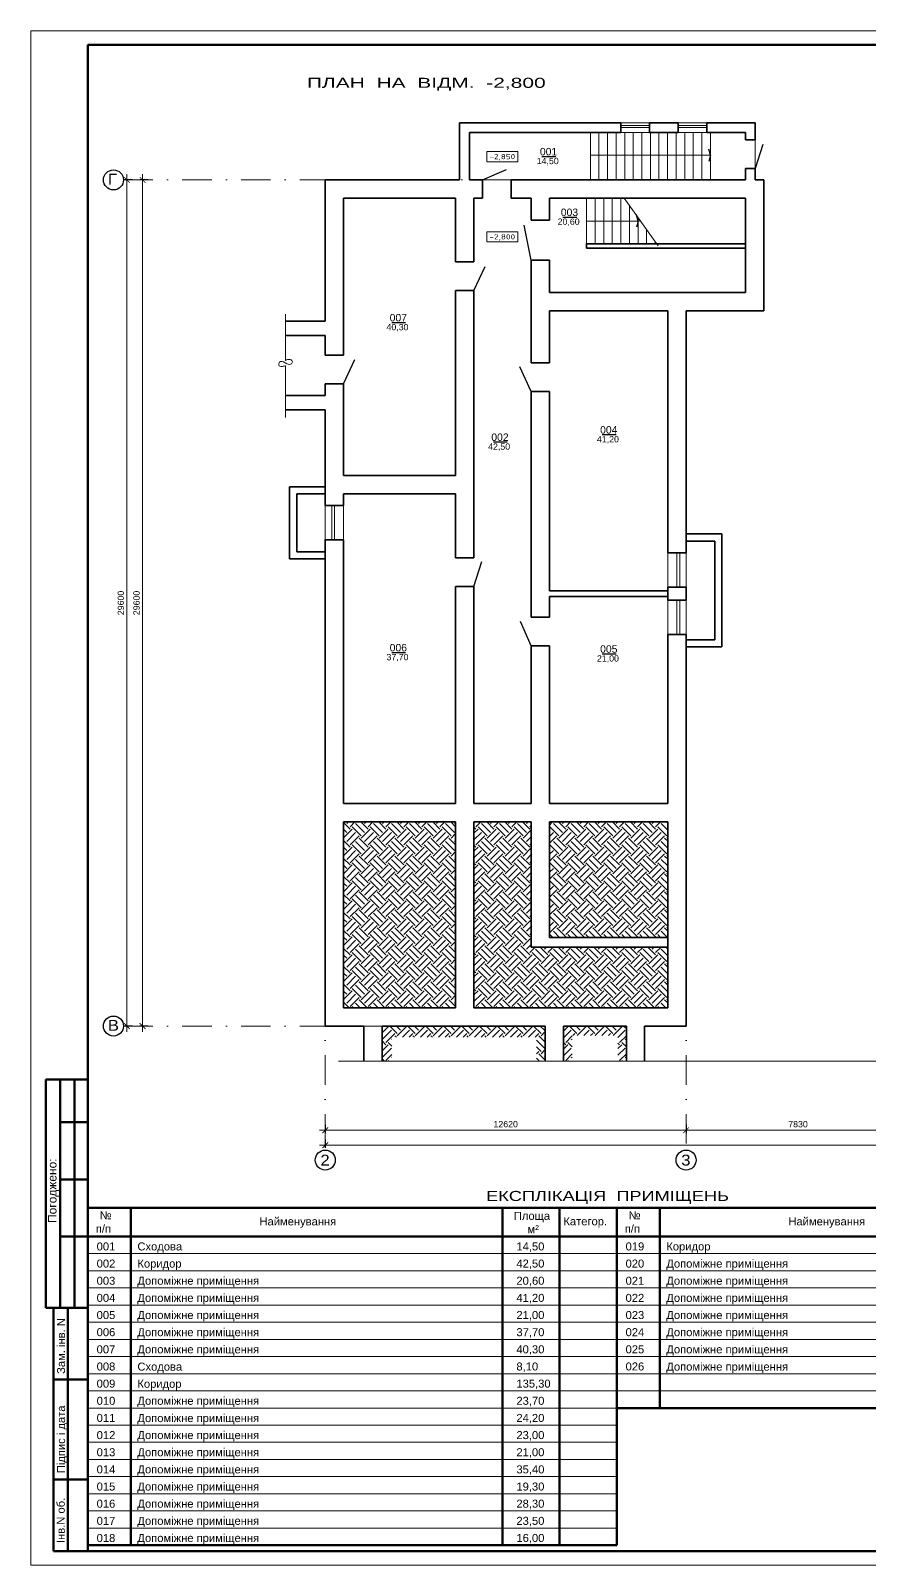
# Model space of a CAD drawing. Header units: millimetres. Extents: x 752233 to 2620908, y -654617 to -58944.
# Drawn here: x 1041766 to 1071097, y -245851 to -192165 of the extents above; entities that cross this region are included whole.
import ezdxf
from ezdxf.enums import TextEntityAlignment as Align

# ---------------------------------------------------------------- set-up
doc = ezdxf.new("R2010")
doc.units = ezdxf.units.MM
doc.header["$LTSCALE"] = 90
doc.linetypes.add('DASHDOT', pattern=[25.4, 12.7, -6.35, 0, -6.35])
doc.layers.get('0').update_dxf_attribs({"lineweight": 15})
doc.layers.get('DefPoints').update_dxf_attribs({"color": 255, "lineweight": 9})
doc.layers.add('T', color=7, linetype='Continuous')
doc.styles.add('style2', font='ARIAL.TTF')
doc.styles.add('txt200', font='txt.shx', dxfattribs={"width": 0.9, "height": 200})
doc.dimstyles.new('ARKO_TICK_EXTLINES', dxfattribs={"dimscale": 100, "dimtxt": 2.2, "dimasz": 2, "dimexe": 1, "dimexo": 1, "dimgap": 1, "dimtad": 1, "dimdec": 0, "dimzin": 0, "dimtxsty": 'style2', "dimblk": 'ARCHTICK', "dimcen": 2, "dimdle": 2, "dimclrd": 5, "dimadec": 0, "dimazin": 0, "dimtfac": 1, "dimtdec": 0, "dimtix": 1, "dimtmove": 0, "dimatfit": 0, "dimfxl": 0, "dimtolj": 1, "dimtzin": 0, "dimlwd": 20, "dimarcsym": 0})

# ---------------------------------------------------------------- blocks, each defined once
blk = doc.blocks.new('_ArchTick')
at = {"color": 0, "linetype": 'ByBlock', "const_width": 0.15}
blk.add_lwpolyline([(-0.5, -0.5), (0.5, 0.5)], dxfattribs=at)
blk = doc.blocks.new('*D29')
at = {"color": 0, "lineweight": -2}
for p, q in [((1045331, -197385), (1045031, -197385)), ((1045331, -226985), (1045031, -226985))]:
    blk.add_line(p, q, dxfattribs=at)
at = {"color": 5, "lineweight": 20}
blk.add_line((1045131, -227185), (1045131, -197185), dxfattribs=at)
at = {"layer": 'DefPoints', "color": 0, "lineweight": 15}
for p in [(1045131, -197385), (1047181, -197385), (1047024, -226985)]:
    blk.add_point(p, dxfattribs=at)
at = {"color": 5, "lineweight": 20, "xscale": 200, "yscale": 200, "zscale": 200}
for p, rotation in [((1045131, -197385), 90), ((1045131, -226985), 270)]:
    blk.add_blockref('_ArchTick', p, dxfattribs=dict(at, rotation=rotation))
at = {"color": 0, "lineweight": 15, "insert": (1044918, -212185), "char_height": 220, "attachment_point": 5, "rotation": 90, "style": 'style2'}
blk.add_mtext('\\A1;29600', dxfattribs=at)
blk = doc.blocks.new('*D30')
at = {"color": 0, "lineweight": -2}
for p, q in [((1045880, -197385), (1045580, -197385)), ((1045880, -226985), (1045580, -226985))]:
    blk.add_line(p, q, dxfattribs=at)
at = {"color": 5, "lineweight": 20}
blk.add_line((1045680, -197185), (1045680, -227185), dxfattribs=at)
at = {"layer": 'DefPoints', "color": 0, "lineweight": 15}
for p in [(1047024, -197385), (1045680, -226985), (1047024, -226985)]:
    blk.add_point(p, dxfattribs=at)
at = {"color": 5, "lineweight": 20, "xscale": 200, "yscale": 200, "zscale": 200}
for p, rotation in [((1045680, -197385), 90), ((1045680, -226985), 270)]:
    blk.add_blockref('_ArchTick', p, dxfattribs=dict(at, rotation=rotation))
at = {"color": 0, "lineweight": 15, "insert": (1045468, -212185), "char_height": 220, "attachment_point": 5, "rotation": 90, "style": 'style2'}
blk.add_mtext('\\A1;29600', dxfattribs=at)
blk = doc.blocks.new('*D41')
at = {"color": 5, "lineweight": 20}
blk.add_line((1051869, -231152), (1115899, -231152), dxfattribs=at)
at = {"color": 0, "lineweight": -2}
for p, q in [((1052069, -230952), (1052069, -231252)), ((1115699, -230952), (1115699, -231252))]:
    blk.add_line(p, q, dxfattribs=at)
at = {"layer": 'DefPoints', "color": 0, "lineweight": 15}
for p in [(1052069, -226931), (1115699, -226985), (1115699, -231152)]:
    blk.add_point(p, dxfattribs=at)
at = {"color": 5, "lineweight": 20, "xscale": 200, "yscale": 200, "zscale": 200, "rotation": 180}
blk.add_blockref('_ArchTick', (1052069, -231152), dxfattribs=at)
at = {"color": 5, "lineweight": 20, "xscale": 200, "yscale": 200, "zscale": 200}
blk.add_blockref('_ArchTick', (1115699, -231152), dxfattribs=at)
at = {"color": 0, "lineweight": 15, "insert": (1083884, -230939), "char_height": 220, "attachment_point": 5, "style": 'style2'}
blk.add_mtext('\\A1;63630', dxfattribs=at)
blk = doc.blocks.new('*D63')
at = {"color": 5, "lineweight": 20}
blk.add_line((1072719, -230633), (1064489, -230633), dxfattribs=at)
at = {"color": 0, "lineweight": -2}
for p, q in [((1064689, -230433), (1064689, -230733)), ((1072519, -230433), (1072519, -230733))]:
    blk.add_line(p, q, dxfattribs=at)
at = {"layer": 'DefPoints', "color": 0, "lineweight": 15}
for p in [(1064689, -229155), (1072519, -229155), (1064689, -230633)]:
    blk.add_point(p, dxfattribs=at)
at = {"color": 5, "lineweight": 20, "xscale": 200, "yscale": 200, "zscale": 200, "rotation": 180}
blk.add_blockref('_ArchTick', (1064689, -230633), dxfattribs=at)
at = {"color": 5, "lineweight": 20, "xscale": 200, "yscale": 200, "zscale": 200}
blk.add_blockref('_ArchTick', (1072519, -230633), dxfattribs=at)
at = {"color": 0, "lineweight": 15, "insert": (1068604, -230420), "char_height": 220, "attachment_point": 5, "style": 'style2'}
blk.add_mtext('\\A1;7830', dxfattribs=at)
blk = doc.blocks.new('*D64')
at = {"color": 5, "lineweight": 20}
blk.add_line((1064889, -230633), (1051869, -230633), dxfattribs=at)
at = {"color": 0, "lineweight": -2}
for p, q in [((1052069, -230433), (1052069, -230733)), ((1064689, -230433), (1064689, -230733))]:
    blk.add_line(p, q, dxfattribs=at)
at = {"layer": 'DefPoints', "color": 0, "lineweight": 15}
for p in [(1052069, -229155), (1064689, -229155), (1052069, -230633)]:
    blk.add_point(p, dxfattribs=at)
at = {"color": 5, "lineweight": 20, "xscale": 200, "yscale": 200, "zscale": 200, "rotation": 180}
blk.add_blockref('_ArchTick', (1052069, -230633), dxfattribs=at)
at = {"color": 5, "lineweight": 20, "xscale": 200, "yscale": 200, "zscale": 200}
blk.add_blockref('_ArchTick', (1064689, -230633), dxfattribs=at)
at = {"color": 0, "lineweight": 15, "insert": (1058379, -230420), "char_height": 220, "attachment_point": 5, "style": 'style2'}
blk.add_mtext('\\A1;12620', dxfattribs=at)
blk = doc.blocks.new('OTMET_P')
at = {"color": 0, "linetype": 'ByBlock'}
blk.add_lwpolyline([(-6, -2), (-6, 2), (6, 2), (6, -2)], close=True, dxfattribs=at)
at = {"color": 0, "linetype": 'ByBlock', "style": 'txt200', "width": 1.071429}
blk.add_attdef('OTMET', text='', height=2, dxfattribs=at).set_placement((-5, -1), (5, -1), align=Align.FIT)

msp = doc.modelspace()

# ---------------------------------------------------------------- hatches: boundary and pattern name
at = {"lineweight": 15, "ltscale": 5}
h = msp.add_hatch(dxfattribs=at)
h.set_pattern_fill('SITEWORK_GRAVEL', scale=750, angle=20, style=0, pattern_type=2)
h.set_pattern_definition([(248.0128, (250.92, 889.46), (-3329.5181672, -8395.0465423), [100.902, -9989.316]), (204.9697, (213.14, 795.897), (8200.7214505, 3782.9448987), [173.151, -17141.94375]), (152.5104, (56.174, 722.803), (9869.3565219, -5187.3215405), [122.091, -12087.024]), (287.2737, (-154.557, 446.57), (-4425.5355665, 14351.9036057), [157.6785, -15610.1685]), (312.8337, (-107.736, 296.003), (-6602.0346785, 7174.6529798), [154.61625, -15307.02975]), (17.2737, (-2.617, 182.618), (-14351.9036057, -4425.5355665), [157.6785, -15610.1685]), (57.6942, (147.95, 229.44), (-6596.8596159, -10382.3861754), [208.52175, -20643.63675]), (92.2553, (259.392, 405.683), (-709.9375538, 17300.5341001), [196.866, -19489.74075]), (141.4296, (251.644, 602.396), (-8972.8566521, 7109.8765824), [158.2125, -15663.05475]), (195.2364, (127.95, 701.04), (8008.977724, 2116.902927), [180.624, -8850.57225]), (242.3974, (-46.328, 653.57), (-5635.57461653, -10830.6417167), [233.586, -23125.03125]), (158.8141, (545.73, 693.47), (-6472.4782917, 2433.0083917), [79.72575, -7892.883]), (191.4692, (471.392, 722.285), (9675.0340879, 1925.1514515), [151.67775, -15016.13325]), (245, (322.74, 692.1), (256.51519, -704.76968), [106.06575, -954.594]), (223.1986, (242.63, 758.74), (3010.816583, 2692.115334), [57.1185, -5654.71125]), (311.8014, (200.99, 719.64), (-1474.314795, 1857.793505), [80.77725, -3958.0965]), (50.9638, (254.83, 659.43), (1601.276151, 2179.085497), [131.19675, -4242.01725]), (181.5651, (337.46, 761.33), (1666.053935, -191.738014), [94.86825, -2276.84025]), (36.3895, (-207.777, 570.863), (6278.1527528, 4679.4548977), [132.9, -13157.13375]), (90.3462, (-100.79, 649.71), (2.5922174, -8778.5248374), [111.49575, -11038.056]), (313.1986, (286.16, 902.29), (-2692.115334, 3010.816583), [114.23625, -5597.5935]), (3.6105, (364.356, 819.01), (-7817.2396577, -450.84838), [132.9, -13157.13375]), (359.444, (-48.74, 133.91), (-4036.877816, 126.960099), [128.16, -6279.843]), (314.7751, (79.416, 132.66), (-6345.5088834, 6469.8929992), [107.3835, -10630.98225]), (86.8014, (549.72, 200.08), (126.964397, 4036.877693), [114.23625, -5597.5935]), (37.354, (556.094, 314.14), (-8135.945456, -6153.770903), [125.72325, -12446.568]), (89.444, (204.38, 74.39), (-126.960099, -4036.877816), [64.08, -6343.923]), (121.3099, (507.43, 184.69), (-1730.82842, 2562.563892), [38.2425, -3786.02175]), (185.9638, (487.56, 217.36), (2370.82339, 64.777366), [154.61625, -2937.7125]), (206.009, (333.78, 201.3), (6791.1795479, 3269.9199956), [143.2875, -14185.44225]), (323.6901, (277.92, 596), (-1217.800508, 1153.02317), [108.1665, -2595.99675]), (13.1572, (365.08, 531.945), (12494.1127344, 2951.2120968), [188.8455, -18695.67225]), (80.9454, (548.97, 574.93), (-1023.4720304, -5959.446967), [77.217, -7644.5055]), (110, (561.1, 651.2), (-961.28457, 448.25436), [45, -705]), (140.2564, (311.99, 217.31), (4614.6806412, -3907.3288716), [104.193, -10315.14]), (68.0128, (231.874, 283.93), (3329.5181672, 8395.0465423), [201.804, -9888.414]), (20, (307.4, 471.06), (448.25436, 961.28457), [195, -555]), (345.3048, (490.67, 537.75), (-8843.2985708, 2368.2427246), [118.5855, -11739.9555]), (274.0546, (605.38, 507.67), (321.291075, -3075.593031), [109.2015, -5350.881]), (227.646, (613.098, 398.74), (-10825.4638377, -11921.4860588), [177.79875, -17602.1055]), (195.4261, (493.313, 267.346), (-9418.51722006, -2629.930739), [188.09925, -18621.8055])])
h.paths.add_polyline_path([(1064383.3, -207273.9), (1065295.7, -207273.9), (1065295.7, -206913.3), (1064383.3, -206913.3)], flags=24)
h.paths.add_polyline_path([(1064382.2, -206936.4), (1065294.7, -206936.4), (1065294.7, -206575.9), (1064382.2, -206575.9)], flags=24)
h.paths.add_polyline_path([(1064383.3, -207718.9), (1065295.7, -207718.9), (1065295.7, -207358.3), (1064383.3, -207358.3)], flags=24)
at = {"lineweight": 13}
h = msp.add_hatch(dxfattribs=at)
h.set_pattern_fill('EARTH', color=5, scale=70, angle=45, style=0)
h.paths.add_polyline_path([(1052709.1, -219845.1), (1052709.1, -226345.1), (1056629.1, -226345.1), (1056629.1, -219845.1)])
h = msp.add_hatch(dxfattribs=at)
h.set_pattern_fill('EARTH', color=5, scale=70, angle=45, style=0)
h.paths.add_polyline_path([(1057269.1, -219845.1), (1057269.1, -226345.1), (1064049.1, -226345.1), (1064049.1, -224225.1), (1059269.1, -224225.1), (1059269.1, -219845.1)])
h = msp.add_hatch(dxfattribs=at)
h.set_pattern_fill('EARTH', color=5, scale=70, angle=45, style=0)
h.paths.add_polyline_path([(1059909.1, -219845.1), (1059909.1, -223885.1), (1064049.1, -223885.1), (1064049.1, -219845.1)])
h = msp.add_hatch(dxfattribs=at)
h.set_pattern_fill('EARTH', color=5, scale=70, angle=45, style=0)
h.paths.add_polyline_path([(1054059.1, -226985.1), (1054059.1, -228210.6), (1054396.2, -228210.6), (1054396.2, -227372.9), (1059453.3, -227372.9), (1059453.3, -228210.6), (1059759.1, -228210.6), (1059759.1, -226985.1)])
h = msp.add_hatch(dxfattribs=at)
h.set_pattern_fill('EARTH', color=5, scale=70, angle=45, style=0)
h.paths.add_polyline_path([(1062306.9, -227315.5), (1062306.9, -228210.6), (1062599.1, -228210.6), (1062599.1, -226985.1), (1060399.1, -226985.1), (1060399.1, -228210.6), (1060705.7, -228210.6), (1060705.7, -227315.5)])

# ---------------------------------------------------------------- linework, layer by layer
at = {"color": 250, "linetype": 'ByBlock', "ltscale": 4}
for p, q in [((1041765.6, -192165.3), (1041765.6, -245850.9)), ((1128121, -192165.3), (1041765.6, -192165.3)), ((1041765.6, -245850.9), (1128121, -245850.9))]:
    msp.add_line(p, q, dxfattribs=at)
at = {"color": 7, "lineweight": 50}
for p, q in [((1043765.6, -192665.3), (1043765.6, -245350.9)), ((1043765.6, -192665.3), (1127621, -192665.3)), ((1042295.5, -228852.8), (1043765.6, -228852.8)), ((1042295.5, -236848.4), (1042295.5, -228852.8)), ((1042795.5, -236848.4), (1042795.5, -228852.8)), ((1043295.5, -236848.4), (1043295.5, -228852.8)), ((1042795.5, -230352.8), (1043765.6, -230352.8)), ((1042795.5, -232348.4), (1043765.6, -232348.4)), ((1062265.6, -233348.4), (1043765.6, -233348.4)), ((1045265.6, -233348.4), (1045265.6, -245148.4)), ((1058265.6, -233348.4), (1058265.6, -245148.4)), ((1060265.6, -233348.4), (1060265.6, -245148.4)), ((1062265.6, -233348.4), (1062265.6, -245148.4)), ((1080765.6, -233348.4), (1062265.6, -233348.4)), ((1063765.6, -233348.4), (1063765.6, -240348.4)), ((1042795.5, -234348.4), (1043765.6, -234348.4)), ((1062265.6, -234348.4), (1043765.6, -234348.4)), ((1080765.6, -234348.4), (1062265.6, -234348.4)), ((1042295.5, -236848.4), (1043765.6, -236848.4)), ((1042565.6, -245350.9), (1042565.6, -236850.9)), ((1043065.6, -245350.9), (1043065.6, -236850.9)), ((1042565.6, -239350.9), (1043765.6, -239350.9)), ((1080765.6, -240348.4), (1062265.6, -240348.4)), ((1042565.6, -242850.9), (1043765.6, -242850.9)), ((1062265.6, -245148.4), (1043765.6, -245148.4)), ((1042565.6, -245350.9), (1127621, -245350.9))]:
    msp.add_line(p, q, dxfattribs=at)
at = {"color": 250, "lineweight": 35}
for p, q in [((1056769.1, -195385.1), (1062409.1, -195385.1)), ((1056769.1, -197385.1), (1056769.1, -195385.1)), ((1062409.1, -195725.1), (1062409.1, -195385.1)), ((1063409.1, -195385.1), (1064409.1, -195385.1)), ((1063409.1, -195725.1), (1063409.1, -195385.1)), ((1064409.1, -195725.1), (1064409.1, -195385.1)), ((1065409.1, -195385.1), (1067109.1, -195385.1)), ((1065409.1, -195725.1), (1065409.1, -195385.1)), ((1067109.1, -195985.1), (1067109.1, -195385.1)), ((1057109.1, -195725.1), (1062409.1, -195725.1)), ((1057109.1, -197385.1), (1057109.1, -195725.1)), ((1063409.1, -195725.1), (1064409.1, -195725.1)), ((1065409.1, -195725.1), (1066769.1, -195725.1)), ((1066769.1, -195985.1), (1066769.1, -195725.1)), ((1066769.1, -195985.1), (1067109.1, -195985.1)), ((1066769.1, -197385.1), (1066769.1, -196985.1)), ((1066769.1, -196985.1), (1067109.1, -196985.1)), ((1067109.1, -197385.1), (1067109.1, -196985.1)), ((1052069.1, -202326.3), (1052069.1, -197385.1)), ((1052069.1, -197385.1), (1056769.1, -197385.1)), ((1057109.1, -197385.1), (1057568.6, -197385.1)), ((1057568.6, -197385.1), (1057568.6, -198025.1)), ((1058568.6, -197385.1), (1066769.1, -197385.1)), ((1058568.6, -197385.1), (1058568.6, -198025.1)), ((1067109.1, -197385.1), (1067409.1, -197385.1)), ((1067409.1, -201965.1), (1067409.1, -197385.1)), ((1052709.1, -203518.7), (1052709.1, -198025.1)), ((1052709.1, -198025.1), (1056629.1, -198025.1)), ((1056629.1, -200253), (1056629.1, -198025.1)), ((1057269.1, -200253), (1057269.1, -198025.1)), ((1057269.1, -198025.1), (1057568.6, -198025.1)), ((1058568.6, -198025.1), (1059269.1, -198025.1)), ((1059269.1, -198788.5), (1059269.1, -198025.1)), ((1059909.1, -198788.5), (1059909.1, -198025.1)), ((1059909.1, -198025.1), (1066769.1, -198025.1)), ((1066769.1, -201325.1), (1066769.1, -198025.1)), ((1059909.1, -198788.5), (1059269.1, -198788.5)), ((1061209.1, -199625.1), (1066769.1, -199625.1)), ((1061209.1, -199625.1), (1061209.1, -199775.1)), ((1059909.1, -200188.5), (1059269.1, -200188.5)), ((1059269.1, -203781.7), (1059269.1, -200188.5)), ((1059909.1, -201325.1), (1059909.1, -200188.5)), ((1061209.1, -199775.1), (1066769.1, -199775.1)), ((1057269.1, -200253), (1056629.1, -200253)), ((1056629.1, -207725.1), (1056629.1, -201253)), ((1057269.1, -201253), (1056629.1, -201253)), ((1057269.1, -210604.3), (1057269.1, -201253)), ((1059909.1, -201325.1), (1066769.1, -201325.1)), ((1050680.5, -202326.3), (1052069.1, -202326.3)), ((1059909.1, -203781.7), (1059909.1, -201965.1)), ((1059909.1, -201965.1), (1064049.1, -201965.1)), ((1064049.1, -210435.1), (1064049.1, -201965.1)), ((1064689.1, -210435.1), (1064689.1, -201965.1)), ((1064689.1, -201965.1), (1067409.1, -201965.1)), ((1050680.5, -202826.3), (1052069.1, -202826.3)), ((1052069.1, -203518.7), (1052069.1, -202826.3)), ((1052709.1, -203518.7), (1052069.1, -203518.7)), ((1059909.1, -203781.7), (1059269.1, -203781.7)), ((1052069.1, -204926.3), (1052069.1, -204518.7)), ((1052709.1, -204518.7), (1052069.1, -204518.7)), ((1052709.1, -207725.1), (1052709.1, -204518.7)), ((1050680.5, -204926.3), (1052069.1, -204926.3)), ((1059909.1, -204781.7), (1059269.1, -204781.7)), ((1059269.1, -212680), (1059269.1, -204781.7)), ((1059909.1, -211765.1), (1059909.1, -204781.7)), ((1050680.5, -205426.3), (1052069.1, -205426.3)), ((1052069.1, -208780), (1052069.1, -205426.3)), ((1052709.1, -207725.1), (1056629.1, -207725.1)), ((1050819.1, -210642.8), (1050819.1, -208117.1)), ((1052069.1, -208117.1), (1050819.1, -208117.1)), ((1051069.1, -210392.8), (1051069.1, -208367.1)), ((1052069.1, -208367.1), (1051069.1, -208367.1)), ((1052709.1, -208780), (1052069.1, -208780)), ((1052709.1, -208780), (1052709.1, -208365.1)), ((1052709.1, -208365.1), (1056629.1, -208365.1)), ((1056629.1, -210604.3), (1056629.1, -208365.1)), ((1064689.1, -209772.3), (1065939.1, -209772.3)), ((1065939.1, -213722.3), (1065939.1, -209772.3)), ((1052069.1, -210392.8), (1051069.1, -210392.8)), ((1052069.1, -226985.1), (1052069.1, -209980)), ((1052709.1, -209980), (1052069.1, -209980)), ((1052709.1, -219205.1), (1052709.1, -209980)), ((1064049.1, -210435.1), (1064689.1, -210435.1)), ((1064689.1, -210022.3), (1065689.1, -210022.3)), ((1065689.1, -213472.3), (1065689.1, -210022.3)), ((1052069.1, -210642.8), (1050819.1, -210642.8)), ((1057269.1, -210604.3), (1056629.1, -210604.3)), ((1056629.1, -219205.1), (1056629.1, -211604.3)), ((1057269.1, -211604.3), (1056629.1, -211604.3)), ((1057269.1, -219205.1), (1057269.1, -211604.3)), ((1059909.1, -211765.1), (1064049.1, -211765.1)), ((1059909.1, -212680), (1059909.1, -211955.1)), ((1059909.1, -211955.1), (1064049.1, -211955.1)), ((1064049.1, -212085.1), (1064049.1, -211635.1)), ((1064049.1, -211635.1), (1064689.1, -211635.1)), ((1064689.1, -212085.1), (1064689.1, -211635.1)), ((1064049.1, -212085.1), (1064689.1, -212085.1)), ((1059909.1, -212680), (1059269.1, -212680)), ((1064049.1, -219205.1), (1064049.1, -213285.1)), ((1064049.1, -213285.1), (1064689.1, -213285.1)), ((1064689.1, -226985.1), (1064689.1, -213285.1)), ((1064689.1, -213472.3), (1065689.1, -213472.3)), ((1059269.1, -219205.1), (1059269.1, -213680)), ((1059909.1, -213680), (1059269.1, -213680)), ((1059909.1, -219205.1), (1059909.1, -213680)), ((1064689.1, -213722.3), (1065939.1, -213722.3)), ((1052709.1, -219205.1), (1056629.1, -219205.1)), ((1057269.1, -219205.1), (1059269.1, -219205.1)), ((1059909.1, -219205.1), (1064049.1, -219205.1)), ((1052709.1, -226345.1), (1052709.1, -219845.1)), ((1052709.1, -219845.1), (1056629.1, -219845.1)), ((1056629.1, -226345.1), (1056629.1, -219845.1)), ((1057269.1, -226345.1), (1057269.1, -219845.1)), ((1057269.1, -219845.1), (1059269.1, -219845.1)), ((1059269.1, -224225.1), (1059269.1, -219845.1)), ((1059909.1, -219845.1), (1064049.1, -219845.1)), ((1059909.1, -223885.1), (1059909.1, -219845.1)), ((1064049.1, -226345.1), (1064049.1, -219845.1)), ((1059269.1, -224225.1), (1064049.1, -224225.1)), ((1059909.1, -223885.1), (1064049.1, -223885.1)), ((1052709.1, -226345.1), (1056629.1, -226345.1)), ((1057269.1, -226345.1), (1064049.1, -226345.1)), ((1052069.1, -226985.1), (1053419.1, -226985.1)), ((1053419.1, -228210.6), (1053419.1, -226985.1)), ((1054059.1, -228210.6), (1054059.1, -226985.1)), ((1054059.1, -226985.1), (1059759.1, -226985.1)), ((1059759.1, -228210.6), (1059759.1, -226985.1)), ((1060399.1, -228210.6), (1060399.1, -226985.1)), ((1060399.1, -226985.1), (1062599.1, -226985.1)), ((1062599.1, -228210.6), (1062599.1, -226985.1)), ((1063239.1, -228210.6), (1063239.1, -226985.1)), ((1063239.1, -226985.1), (1064689.1, -226985.1))]:
    msp.add_line(p, q, dxfattribs=at)
at = {"color": 250, "lineweight": 15}
for p, q in [((1062409.1, -195385.1), (1063409.1, -195385.1)), ((1064409.1, -195385.1), (1065409.1, -195385.1)), ((1061341.4, -197385.1), (1061341.4, -195725.1)), ((1061641.4, -197385.1), (1061641.4, -195725.1)), ((1061941.4, -197385.1), (1061941.4, -195725.1)), ((1062241.4, -197385.1), (1062241.4, -195725.1)), ((1062409.1, -195485.2), (1063409.1, -195485.2)), ((1062409.1, -195555.1), (1063409.1, -195555.1)), ((1062409.1, -195725.1), (1063409.1, -195725.1)), ((1062541.4, -197385.1), (1062541.4, -195725.1)), ((1062841.4, -197385.1), (1062841.4, -195725.1)), ((1063141.4, -197385.1), (1063141.4, -195725.1)), ((1063441.4, -197385.1), (1063441.4, -195725.1)), ((1063741.4, -197385.1), (1063741.4, -195725.1)), ((1064041.4, -197385.1), (1064041.4, -195725.1)), ((1064341.4, -197385.1), (1064341.4, -195725.1)), ((1064409.1, -195485.2), (1065409.1, -195485.2)), ((1064409.1, -195555.1), (1065409.1, -195555.1)), ((1064409.1, -195725.1), (1065409.1, -195725.1)), ((1064641.4, -197385.1), (1064641.4, -195725.1)), ((1064941.4, -197385.1), (1064941.4, -195725.1)), ((1065241.4, -197385.1), (1065241.4, -195725.1)), ((1065541.4, -197385.1), (1065541.4, -195725.1)), ((1067109.1, -195985.1), (1067109.1, -196985.1)), ((1065541.4, -196525.1), (1061341.4, -196525.1)), ((1057568.6, -197385.1), (1058568.6, -197385.1)), ((1061209.1, -199775.1), (1061209.1, -198025.1)), ((1061209.1, -198025.1), (1061209.1, -199775.1)), ((1061509.1, -198025.1), (1061509.1, -199625.1)), ((1061809.1, -198025.1), (1061809.1, -199625.1)), ((1062109.1, -198025.1), (1062109.1, -199625.1)), ((1062409.1, -198025.1), (1062409.1, -199625.1)), ((1062522.5, -198025.1), (1063718.2, -199690.9)), ((1062709.1, -198285.1), (1062709.1, -199625.1)), ((1061209.1, -198825.1), (1063061.1, -198825.1)), ((1063009.1, -198703), (1063009.1, -199625.1)), ((1063309.1, -199120.9), (1063309.1, -199625.1)), ((1063609.1, -199538.8), (1063609.1, -199625.1)), ((1050680.5, -202081.5), (1050680.5, -203700.1)), ((1050680.5, -203888.2), (1050680.5, -205700.8)), ((1052069.1, -208780), (1052069.1, -209980)), ((1052293.4, -208780), (1052293.4, -209980)), ((1052389.1, -208780), (1052389.1, -209980)), ((1052709.1, -208780), (1052709.1, -209980)), ((1064049.1, -210435.1), (1064049.1, -211635.1)), ((1064369.1, -210435.1), (1064369.1, -211635.1)), ((1064464.7, -210435.1), (1064464.7, -211635.1)), ((1064689.1, -210435.1), (1064689.1, -211635.1)), ((1064049.1, -212074), (1064049.1, -213274)), ((1064369.1, -212074), (1064369.1, -213274)), ((1064464.7, -212074), (1064464.7, -213274)), ((1064689.1, -212074), (1064689.1, -213274)), ((1052536.3, -228210.6), (1083586.8, -228210.6))]:
    msp.add_line(p, q, dxfattribs=at)
at = {"color": 2, "lineweight": 30}
for p, q in [((1065541.4, -196525.1), (1065483.6, -196309.4)), ((1067368.3, -196144.8), (1067109.1, -196985.1)), ((1057568.6, -197385.1), (1058408.6, -197026.1)), ((1065541.4, -196525.1), (1065483.6, -196740.8)), ((1063009.1, -198825.1), (1062951.3, -198609.4)), ((1059269.1, -200188.5), (1059022.2, -198963.3)), ((1063009.1, -198825.1), (1062951.3, -199040.8)), ((1057269.1, -201253), (1057662.7, -200408.9)), ((1052709.1, -204518.7), (1053104.3, -203671.1)), ((1059269.1, -204781.7), (1058876.3, -203929.7)), ((1057269.1, -211604.3), (1057544, -210733.5)), ((1059269.1, -213680), (1058893.5, -212831.7))]:
    msp.add_line(p, q, dxfattribs=at)
at = {"lineweight": 30}
for p, q in [((1059647.5, -196561.6), (1060133.5, -196561.6)), ((1060379.2, -198684.2), (1060865.2, -198684.2)), ((1054393.7, -202372.1), (1054879.7, -202372.1)), ((1057947.9, -206552.2), (1058433.9, -206552.2)), ((1061754, -206295.1), (1062239.9, -206295.1)), ((1054393.7, -213915.5), (1054879.7, -213915.5)), ((1061754, -213962.8), (1062239.9, -213962.8))]:
    msp.add_line(p, q, dxfattribs=at)
at = {"color": 1, "linetype": 'DASHDOT', "ltscale": 0.9}
for p, q in [((1045010.7, -197385.1), (1059467, -197385.1)), ((1052069.1, -223893.9), (1052069.1, -231324.2)), ((1064689.1, -223893.9), (1064689.1, -231324.2)), ((1045010.7, -226985.1), (1059759.1, -226985.1))]:
    msp.add_line(p, q, dxfattribs=at)
at = {"color": 7, "lineweight": 15}
for p, q in [((1062265.6, -234948.4), (1043765.6, -234948.4)), ((1080765.6, -234948.4), (1062265.6, -234948.4)), ((1062265.6, -235548.4), (1043765.6, -235548.4)), ((1080765.6, -235548.4), (1062265.6, -235548.4)), ((1062265.6, -236148.4), (1043765.6, -236148.4)), ((1080765.6, -236148.4), (1062265.6, -236148.4)), ((1062265.6, -236748.4), (1043765.6, -236748.4)), ((1080765.6, -236748.4), (1062265.6, -236748.4)), ((1062265.6, -237348.4), (1043765.6, -237348.4)), ((1080765.6, -237348.4), (1062265.6, -237348.4)), ((1062265.6, -237948.4), (1043765.6, -237948.4)), ((1080765.6, -237948.4), (1062265.6, -237948.4)), ((1062265.6, -238548.4), (1043765.6, -238548.4)), ((1080765.6, -238548.4), (1062265.6, -238548.4)), ((1062265.6, -239148.4), (1043765.6, -239148.4)), ((1080765.6, -239148.4), (1062265.6, -239148.4)), ((1062265.6, -239748.4), (1043765.6, -239748.4)), ((1080765.6, -239748.4), (1062265.6, -239748.4)), ((1062265.6, -240348.4), (1043765.6, -240348.4)), ((1062265.6, -240948.4), (1043765.6, -240948.4)), ((1062265.6, -241548.4), (1043765.6, -241548.4)), ((1062265.6, -242148.4), (1043765.6, -242148.4)), ((1062265.6, -242748.4), (1043765.6, -242748.4)), ((1062265.6, -243348.4), (1043765.6, -243348.4)), ((1062265.6, -243948.4), (1043765.6, -243948.4)), ((1062265.6, -244548.4), (1043765.6, -244548.4))]:
    msp.add_line(p, q, dxfattribs=at)
at = {"color": 7, "lineweight": 30, "ltscale": 2}
for centre in [(1044660.7, -197385.1), (1044660.7, -226985.1), (1052069.3, -231674.2), (1064689.3, -231674.2)]:
    msp.add_circle(centre, 350, dxfattribs=at)
at = {"color": 250, "lineweight": 15}
msp.add_spline([(1050680.5, -203700.1), (1050812.4, -203663.7), (1050914.9, -203724.6), (1050885.7, -203815.1), (1050725.8, -203815.1), (1050501, -203740), (1050444, -203802.7), (1050477.6, -203906.9), (1050572.8, -203911.3), (1050680.5, -203888.2)], degree=3, dxfattribs=at)

# ---------------------------------------------------------------- block references
at = {"color": 0, "ltscale": 0.9}
ref = msp.add_blockref('OTMET_P', (1058261.7, -196571), dxfattribs=dict(at, xscale=90, yscale=90, zscale=200))
ref.add_attrib('OTMET', '-2,850', dxfattribs={"color": 0, "linetype": 'ByBlock', "height": 180, "style": 'txt200'}).set_placement((1057811.7, -196661), (1058711.7, -196661), align=Align.FIT)
ref = msp.add_blockref('OTMET_P', (1058261.7, -199376.3), dxfattribs=dict(at, xscale=90, yscale=90, zscale=200))
ref.add_attrib('OTMET', '-2,800', dxfattribs={"color": 0, "linetype": 'ByBlock', "height": 180, "style": 'txt200', "width": 1.034483}).set_placement((1057811.7, -199466.3), (1058711.7, -199466.3), align=Align.FIT)

# ---------------------------------------------------------------- texts
at = {"color": 7, "linetype": 'Continuous', "style": 'style2'}
for s, height, p in [('001', 260, (1059575.7, -196525.5)), ('14,50', 220, (1059464.7, -196833.7)), ('003', 260, (1060307.3, -198648.1)), ('20,60', 220, (1060196.4, -198956.3)), ('007', 260, (1054321.8, -202335.9)), ('40,30', 220, (1054210.9, -202644.2)), ('004', 260, (1061682.1, -206258.9)), ('42,50', 220, (1057765.1, -206824.3)), ('002', 260, (1057876.1, -206516)), ('41,20', 220, (1061571.2, -206567.2)), ('006', 260, (1054321.8, -213879.4)), ('005', 260, (1061682.1, -213926.6)), ('37,70', 220, (1054210.9, -214187.6)), ('21,00', 220, (1061571.2, -214234.9)), ('001', 280, (1044072.6, -234835.5)), ('Сходова', 280, (1045498.1, -234835.5)), ('14,50', 280, (1058754.2, -234835.5)), ('019', 280, (1062572.6, -234835.5)), ('Коридор', 280, (1063998.1, -234835.5)), ('Допоміжне приміщення', 280, (1063998.1, -235435.5)), ('002', 280, (1044072.6, -235435.5)), ('Коридор', 280, (1045498.1, -235435.5)), ('42,50', 280, (1058754.2, -235435.5)), ('020', 280, (1062572.6, -235435.5)), ('003', 280, (1044072.6, -236035.5)), ('Допоміжне приміщення', 280, (1045498.1, -236035.5)), ('20,60', 280, (1058754.2, -236035.5)), ('021', 280, (1062572.6, -236035.5)), ('Допоміжне приміщення', 280, (1063998.1, -236035.5)), ('004', 280, (1044072.6, -236635.5)), ('Допоміжне приміщення', 280, (1045498.1, -236635.5)), ('41,20', 280, (1058754.2, -236635.5)), ('022', 280, (1062572.6, -236635.5)), ('Допоміжне приміщення', 280, (1063998.1, -236635.5)), ('005', 280, (1044072.6, -237235.5)), ('Допоміжне приміщення', 280, (1045498.1, -237235.5)), ('21,00', 280, (1058754.2, -237235.5)), ('023', 280, (1062572.6, -237235.5)), ('Допоміжне приміщення', 280, (1063998.1, -237235.5)), ('006', 280, (1044072.6, -237835.5)), ('Допоміжне приміщення', 280, (1045498.1, -237835.5)), ('37,70', 280, (1058754.2, -237835.5)), ('024', 280, (1062572.6, -237835.5)), ('Допоміжне приміщення', 280, (1063998.1, -237835.5)), ('007', 280, (1044072.6, -238435.5)), ('Допоміжне приміщення', 280, (1045498.1, -238435.5)), ('40,30', 280, (1058754.2, -238435.5)), ('025', 280, (1062572.6, -238435.5)), ('Допоміжне приміщення', 280, (1063998.1, -238435.5)), ('008', 280, (1044072.6, -239035.5)), ('Сходова', 280, (1045498.1, -239040.7)), ('8,10', 280, (1058754.2, -239035.5)), ('026', 280, (1062572.6, -239035.5)), ('Допоміжне приміщення', 280, (1063998.1, -239040.7)), ('009', 280, (1044072.6, -239635.5)), ('Коридор', 280, (1045498.1, -239640.7)), ('135,30', 280, (1058754.2, -239635.5)), ('010', 280, (1044072.6, -240235.5)), ('Допоміжне приміщення', 280, (1045498.1, -240235.5)), ('23,70', 280, (1058754.2, -240235.5)), ('011', 280, (1044072.6, -240835.5)), ('Допоміжне приміщення', 280, (1045498.1, -240840.7)), ('24,20', 280, (1058754.2, -240835.5)), ('012', 280, (1044072.6, -241435.5)), ('Допоміжне приміщення', 280, (1045498.1, -241435.5)), ('23,00', 280, (1058754.2, -241435.5)), ('013', 280, (1044072.6, -242035.5)), ('Допоміжне приміщення', 280, (1045498.1, -242035.5)), ('21,00', 280, (1058754.2, -242035.5)), ('014', 280, (1044072.6, -242635.5)), ('Допоміжне приміщення', 280, (1045498.1, -242635.5)), ('35,40', 280, (1058754.2, -242635.5)), ('015', 280, (1044072.6, -243235.5)), ('Допоміжне приміщення', 280, (1045498.1, -243235.5)), ('19,30', 280, (1058754.2, -243235.5)), ('016', 280, (1044072.6, -243835.5)), ('Допоміжне приміщення', 280, (1045498.1, -243835.5)), ('28,30', 280, (1058754.2, -243835.5)), ('017', 280, (1044072.6, -244435.5)), ('Допоміжне приміщення', 280, (1045498.1, -244435.5)), ('23,50', 280, (1058754.2, -244435.5)), ('018', 280, (1044072.6, -245035.5)), ('Допоміжне приміщення', 280, (1045498.1, -245035.5)), ('16,00', 280, (1058754.2, -245035.5))]:
    msp.add_text(s, height=height, dxfattribs=at).set_placement(p)
for s, height, width, p in [('Г', 380, 1.1, (1044464.2, -197550.3)), ('В', 380, 1.1, (1044464.2, -227150.3)), ('2', 380, 1.1, (1051898.6, -231866.1)), ('3', 380, 1.1, (1064518.6, -231866.1)), ('ЕКСПЛІКАЦІЯ  ПРИМІЩЕНЬ', 350, 1.3, (1057694.2, -233104.8))]:
    msp.add_text(s, height=height, dxfattribs=dict(at, width=width)).set_placement(p)
at = {"color": 7, "linetype": 'ByBlock', "lineweight": 15, "style": 'style2'}
for s, p in [(' №', (1044069.8, -233743)), ('Площа', (1058665.7, -233766)), (' №', (1062569.8, -233743)), ('п/п', (1044043.8, -234214.5)), ('Найменування', (1049767.2, -233959.8)), ('м²', (1059141.1, -234232.6)), ('Категор.', (1060397.3, -233956.5)), ('п/п', (1062543.8, -234214.5)), ('Найменування', (1068267.2, -233959.8))]:
    msp.add_text(s, height=280, dxfattribs=at).set_placement(p)
at = {"color": 7, "linetype": 'Continuous', "style": 'style2'}
for s, p in [('Зам. iнв. N', (1042966.6, -239154.9)), ('Пiдпис i дата', (1042967.7, -242629.2)), ('Iнв.N об.', (1042956.6, -245071.8))]:
    msp.add_text(s, height=280, rotation=90, dxfattribs=at).set_placement(p)
at = {"color": 0, "lineweight": 15, "insert": (1042367.4, -233875.4), "char_height": 300, "attachment_point": 1, "rotation": 90, "style": 'txt200'}
msp.add_mtext('{\\fArial|b0|i0|c204|p34;\\W1;Погоджено:}', dxfattribs=at)
at = {"layer": 'T', "color": 7, "linetype": 'Continuous', "style": 'style2', "width": 1.5}
msp.add_text('ПЛАН  НА  ВІДМ.  -2,800', height=350, dxfattribs=at).set_placement((1051426.2, -194163.7))

# ---------------------------------------------------------------- dimensions: what is measured, and where the dimension line sits
at = {"color": 250, "lineweight": 15}
for base, p1, p2, picture, middle in [((1045130.7, -197385.1), (1047023.7, -226985.1), (1047180.9, -197385.1), '*D29', (1044918.3, -212185.1)), ((1045680, -226985.1), (1047023.7, -197385.1), (1047023.7, -226985.1), '*D30', (1045467.6, -212185.1))]:
    dim = msp.add_linear_dim(base=base, p1=p1, p2=p2, angle=90, dimstyle='ARKO_TICK_EXTLINES', override={"dimtfill": 1, "dimtfillclr": 7, "dimarcsym": 1}, dxfattribs=at)
    dim.commit()
    dim.dimension.update_dxf_attribs({"geometry": picture, "text_midpoint": middle})
for base, p1, p2, override, picture, middle in [((1115699.1, -231151.5), (1052069.1, -226931), (1115699.1, -226985.1), {"dimtfill": 1, "dimtfillclr": 7, "dimarcsym": 1}, '*D41', (1083884.1, -230939.1)), ((1052069.1, -230632.8), (1064689.1, -229155), (1052069.1, -229155), {"dimtmove": 1, "dimtfill": 1, "dimtfillclr": 7, "dimarcsym": 1}, '*D64', (1058379.1, -230420.4)), ((1064689.1, -230632.8), (1072519.1, -229155), (1064689.1, -229155), {"dimtmove": 1, "dimtfill": 1, "dimtfillclr": 7, "dimarcsym": 1}, '*D63', (1068604.1, -230420.4))]:
    dim = msp.add_linear_dim(base=base, p1=p1, p2=p2, dimstyle='ARKO_TICK_EXTLINES', override=override, dxfattribs=at)
    dim.commit()
    dim.dimension.update_dxf_attribs({"geometry": picture, "text_midpoint": middle})

doc.saveas('drawing.dxf')
